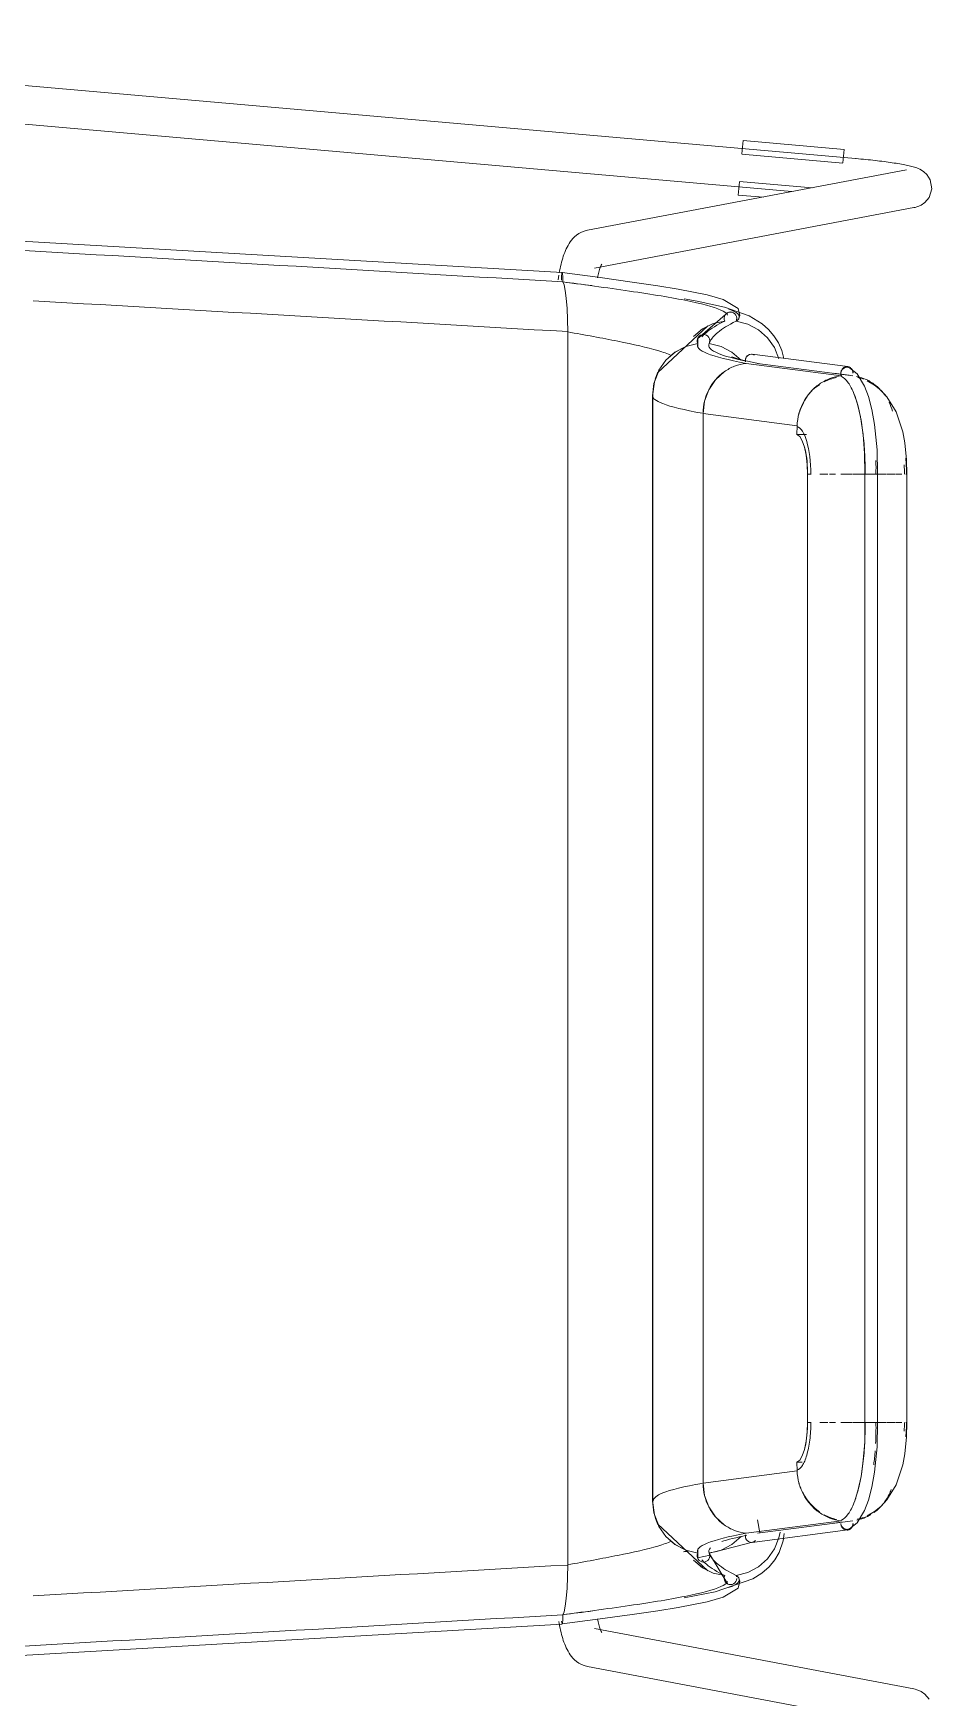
# Model space of a CAD drawing. Header units: millimetres. Extents: x 155927 to 326028, y -36033 to 97293.
# Drawn here: x 228621 to 228901, y 23572 to 24090 of the extents above; entities that cross this region are included whole.
import ezdxf

# ---------------------------------------------------------------- set-up
doc = ezdxf.new("R2010")
doc.units = ezdxf.units.MM
doc.header["$MEASUREMENT"] = 0
doc.layers.add('I-FURN', color=8, linetype='CONTINUOUS', lineweight=9)

msp = doc.modelspace()

# ---------------------------------------------------------------- linework, layer by layer
at = {"layer": 'I-FURN'}
for p, q in [((228876.87, 24050.89), (228433.55, 24089.84)), ((228432.5, 24077.88), (228857, 24040.59)), ((228841.49, 24052.36), (228841.67, 24054.42)), ((228841.67, 24054.42), (228841.85, 24056.46)), ((228841.85, 24056.46), (228873.26, 24053.71)), ((228873.26, 24053.71), (228873.08, 24051.66)), ((228892.72, 24047.41), (228793.43, 24028.6)), ((228841.48, 24052.23), (228872.89, 24049.47)), ((228873.08, 24051.66), (228872.9, 24049.6)), ((228877.03, 24050.88), (228876.87, 24050.89)), ((228877.78, 24050.81), (228877.03, 24050.88)), ((228878.53, 24050.74), (228877.78, 24050.81)), ((228879.28, 24050.67), (228878.53, 24050.74)), ((228880.02, 24050.59), (228879.28, 24050.67)), ((228880.76, 24050.52), (228880.02, 24050.59)), ((228881.5, 24050.44), (228880.76, 24050.52)), ((228882.22, 24050.36), (228881.5, 24050.44)), ((228882.94, 24050.28), (228882.22, 24050.36)), ((228883.65, 24050.19), (228882.94, 24050.28)), ((228884.35, 24050.11), (228883.65, 24050.19)), ((228885.04, 24050.02), (228884.35, 24050.11)), ((228885.71, 24049.94), (228885.04, 24050.02)), ((228886.37, 24049.85), (228885.71, 24049.94)), ((228887.02, 24049.76), (228886.37, 24049.85)), ((228887.66, 24049.67), (228887.02, 24049.76)), ((228888.28, 24049.58), (228887.66, 24049.67)), ((228888.88, 24049.49), (228888.28, 24049.58)), ((228889.47, 24049.4), (228888.88, 24049.49)), ((228890.03, 24049.31), (228889.47, 24049.4)), ((228890.59, 24049.21), (228890.03, 24049.31)), ((228891.12, 24049.12), (228890.59, 24049.21)), ((228891.63, 24049.02), (228891.12, 24049.12)), ((228892.13, 24048.93), (228891.63, 24049.02)), ((228892.61, 24048.83), (228892.13, 24048.93)), ((228893.07, 24048.74), (228892.61, 24048.83)), ((228893.51, 24048.64), (228893.07, 24048.74)), ((228893.94, 24048.54), (228893.51, 24048.64)), ((228894.35, 24048.44), (228893.94, 24048.54)), ((228894.75, 24048.33), (228894.35, 24048.44)), ((228895.15, 24048.21), (228894.75, 24048.33)), ((228895.54, 24048.09), (228895.15, 24048.21)), ((228895.95, 24047.95), (228895.54, 24048.09)), ((228896.38, 24047.78), (228895.95, 24047.95)), ((228896.85, 24047.56), (228896.38, 24047.78)), ((228897.41, 24047.26), (228896.85, 24047.56)), ((228898.11, 24046.78), (228897.41, 24047.26)), ((228840.55, 24041.6), (228840.73, 24043.66)), ((228863.34, 24041.8), (228840.74, 24043.79)), ((228899.02, 24045.92), (228898.11, 24046.78)), ((228900.06, 24044.27), (228899.02, 24045.92)), ((228900.55, 24041.51), (228900.06, 24044.27)), ((228840.37, 24039.55), (228840.55, 24041.6)), ((228840.37, 24039.55), (228848.26, 24038.86)), ((228898.39, 24037.18), (228897.31, 24036.43)), ((228899.71, 24038.76), (228898.39, 24037.18)), ((228899.71, 24038.76), (228900.55, 24041.51)), ((228785.58, 24015.41), (228453.67, 24034.69)), ((228795.66, 24016.81), (228894.95, 24035.62)), ((228895.37, 24035.71), (228894.95, 24035.62)), ((228895.89, 24035.84), (228895.37, 24035.71)), ((228896.51, 24036.06), (228895.89, 24035.84)), ((228897.31, 24036.43), (228896.51, 24036.06)), ((228789.47, 24026.55), (228788.95, 24026.02)), ((228790.07, 24027.05), (228789.47, 24026.55)), ((228790.76, 24027.54), (228790.07, 24027.05)), ((228791.55, 24027.98), (228790.76, 24027.54)), ((228792.44, 24028.34), (228791.55, 24027.98)), ((228793.43, 24028.6), (228792.44, 24028.34)), ((228786.37, 24021.67), (228786.15, 24021.09)), ((228786.6, 24022.24), (228786.37, 24021.67)), ((228786.85, 24022.8), (228786.6, 24022.24)), ((228787.13, 24023.35), (228786.85, 24022.8)), ((228787.42, 24023.88), (228787.13, 24023.35)), ((228787.74, 24024.42), (228787.42, 24023.88)), ((228788.1, 24024.96), (228787.74, 24024.42)), ((228788.5, 24025.49), (228788.1, 24024.96)), ((228788.95, 24026.02), (228788.5, 24025.49)), ((228784.93, 24016.67), (228784.8, 24015.99)), ((228785.08, 24017.34), (228784.93, 24016.67)), ((228785.23, 24018), (228785.08, 24017.34)), ((228785.39, 24018.64), (228785.23, 24018)), ((228785.56, 24019.27), (228785.39, 24018.64)), ((228785.75, 24019.89), (228785.56, 24019.27)), ((228785.94, 24020.49), (228785.75, 24019.89)), ((228786.15, 24021.09), (228785.94, 24020.49)), ((228797.21, 24016.36), (228797.11, 24015.99)), ((228797.32, 24016.69), (228797.21, 24016.36)), ((228797.43, 24016.99), (228797.32, 24016.69)), ((228797.53, 24017.26), (228797.43, 24016.99)), ((228797.63, 24017.5), (228797.53, 24017.26)), ((228797.71, 24017.69), (228797.63, 24017.5)), ((228797.79, 24017.84), (228797.71, 24017.69)), ((228797.83, 24017.93), (228797.79, 24017.84)), ((228797.88, 24018), (228797.83, 24017.93)), ((228797.89, 24018.03), (228797.88, 24018)), ((228784.45, 24013.88), (228784.35, 24013.16)), ((228784.56, 24014.6), (228784.45, 24013.88)), ((228784.8, 24015.99), (228784.67, 24015.3)), ((228785.38, 24014.04), (228785.37, 24013.55)), ((228785.37, 24013.55), (228785.38, 24014.04)), ((228785.37, 24013.55), (228785.37, 24013.05)), ((228785.37, 24013.05), (228785.37, 24013.55)), ((228785.4, 24014.49), (228785.38, 24014.04)), ((228785.38, 24014.04), (228785.4, 24014.49)), ((228785.44, 24014.87), (228785.4, 24014.49)), ((228785.4, 24014.49), (228785.43, 24014.87)), ((228785.43, 24014.87), (228785.48, 24015.16)), ((228785.48, 24015.16), (228785.44, 24014.87)), ((228785.48, 24015.16), (228785.53, 24015.35)), ((228785.53, 24015.34), (228785.48, 24015.16)), ((228785.53, 24015.35), (228785.58, 24015.41)), ((228785.58, 24015.4), (228785.53, 24015.34)), ((228785.58, 24015.41), (228785.64, 24015.34)), ((228785.58, 24015.4), (228797.44, 24013.85)), ((228785.64, 24015.33), (228785.58, 24015.4)), ((228785.64, 24015.34), (228785.69, 24015.14)), ((228785.69, 24015.14), (228785.64, 24015.33)), ((228785.73, 24014.84), (228785.69, 24015.14)), ((228785.69, 24015.14), (228785.73, 24014.84)), ((228785.76, 24014.45), (228785.73, 24014.84)), ((228785.73, 24014.84), (228785.76, 24014.46)), ((228785.76, 24014.46), (228785.79, 24014)), ((228785.78, 24014), (228785.76, 24014.45)), ((228785.77, 24012.54), (228785.79, 24013.01)), ((228785.79, 24013.01), (228785.77, 24012.54)), ((228785.77, 24012.54), (228786.17, 24011.64)), ((228786.17, 24011.64), (228785.77, 24012.54)), ((228785.79, 24013.51), (228785.78, 24014)), ((228785.79, 24014), (228785.79, 24013.51)), ((228785.79, 24013.01), (228785.79, 24013.51)), ((228785.79, 24013.51), (228785.79, 24013.01)), ((228786.17, 24011.64), (228786.54, 24009.9)), ((228786.54, 24009.89), (228786.17, 24011.64)), ((228796.69, 24014.26), (228796.59, 24013.77)), ((228796.79, 24014.73), (228796.69, 24014.26)), ((228796.89, 24015.17), (228796.79, 24014.73)), ((228797, 24015.6), (228796.89, 24015.17)), ((228797.11, 24015.99), (228797, 24015.6)), ((228797.44, 24013.85), (228807.37, 24012.49)), ((228807.37, 24012.49), (228815.39, 24011.31)), ((228815.39, 24011.31), (228821.7, 24010.28)), ((228786.54, 24009.89), (228786.85, 24007.43)), ((228786.85, 24007.39), (228786.54, 24009.89)), ((228786.85, 24007.4), (228787.09, 24004.34)), ((228787.09, 24004.29), (228786.85, 24007.39)), ((228821.7, 24010.28), (228830.72, 24008.48)), ((228827.56, 24006.56), (228823.5, 24007.3)), ((228836.08, 24004.67), (228827.56, 24006.56)), ((228830.72, 24008.48), (228835.72, 24007.07)), ((228835.72, 24007.07), (228840.36, 24004.3)), ((228787.09, 24004.29), (228787.24, 24000.82)), ((228787.24, 24000.76), (228787.09, 24004.29)), ((228787.24, 24000.76), (228787.3, 23997.07)), ((228787.3, 23996.99), (228787.24, 24000.76)), ((228837.11, 24002.97), (228827.69, 23994.85)), ((228836, 24001.32), (228836.09, 24001.81)), ((228836.09, 24001.81), (228836, 24001.32)), ((228836.03, 24000.82), (228836, 24001.32)), ((228836, 24001.32), (228836.03, 24000.82)), ((228836.18, 24000.34), (228836.03, 24000.82)), ((228836.03, 24000.82), (228836.18, 24000.34)), ((228843.71, 24002), (228836.08, 24004.67)), ((228836.09, 24001.81), (228836.3, 24002.26)), ((228836.3, 24002.26), (228836.09, 24001.81)), ((228836.62, 24002.64), (228836.3, 24002.26)), ((228836.3, 24002.26), (228836.62, 24002.63)), ((228837.02, 24002.93), (228836.62, 24002.64)), ((228836.62, 24002.63), (228837.02, 24002.92)), ((228836.84, 24002.81), (228837.05, 24002.94)), ((228837.48, 24003.11), (228837.02, 24002.93)), ((228837.02, 24002.92), (228837.48, 24003.1)), ((228837.97, 24003.17), (228837.48, 24003.11)), ((228837.48, 24003.1), (228837.97, 24003.16)), ((228838.45, 24003.09), (228837.97, 24003.17)), ((228837.97, 24003.16), (228838.45, 24003.09)), ((228838.45, 24003.09), (228838.9, 24002.9)), ((228838.9, 24002.9), (228838.45, 24003.09)), ((228838.9, 24002.9), (228839.3, 24002.6)), ((228839.3, 24002.6), (228838.9, 24002.9)), ((228839.3, 24002.6), (228839.6, 24002.21)), ((228839.61, 24002.21), (228839.3, 24002.6)), ((228839.6, 24002.21), (228839.8, 24001.75)), ((228839.8, 24001.75), (228839.61, 24002.21)), ((228839.83, 24000.76), (228839.67, 24000.29)), ((228839.67, 24000.29), (228839.83, 24000.76)), ((228839.8, 24001.75), (228839.87, 24001.26)), ((228839.88, 24001.26), (228839.8, 24001.75)), ((228839.87, 24001.26), (228839.83, 24000.76)), ((228839.83, 24000.76), (228839.88, 24001.26)), ((228840.36, 24004.3), (228840.89, 24002.11)), ((228840.89, 24002.11), (228840.59, 24001.2)), ((228847.82, 23999.5), (228843.71, 24002)), ((228787.3, 23613.59), (228787.3, 23996.99)), ((228787.3, 23996.99), (228787.3, 23613.59)), ((228830.92, 23998.86), (228815.22, 23984.26)), ((228829.24, 23997.92), (228826.41, 23995.52)), ((228826.41, 23995.51), (228829.25, 23997.91)), ((228828.19, 23995.63), (228827.88, 23995.24)), ((228827.88, 23995.24), (228828.19, 23995.62)), ((228828.19, 23995.62), (228828.59, 23995.92)), ((228828.59, 23995.92), (228828.19, 23995.63)), ((228829.06, 23996.11), (228828.59, 23995.92)), ((228828.59, 23995.92), (228829.06, 23996.1)), ((228829.55, 23996.18), (228829.06, 23996.11)), ((228829.06, 23996.1), (228829.55, 23996.17)), ((228832.57, 23999.56), (228829.24, 23997.92)), ((228829.25, 23997.91), (228832.57, 23999.55)), ((228830.04, 23996.11), (228829.55, 23996.18)), ((228829.55, 23996.17), (228830.04, 23996.1)), ((228830.5, 23995.92), (228830.04, 23996.11)), ((228830.04, 23996.1), (228830.5, 23995.92)), ((228830.5, 23995.92), (228830.9, 23995.62)), ((228830.9, 23995.63), (228830.5, 23995.92)), ((228831.22, 23995.24), (228830.9, 23995.63)), ((228830.9, 23995.62), (228831.21, 23995.24)), ((228832.57, 23999.55), (228836.18, 24000.34)), ((228836.18, 24000.34), (228832.57, 23999.56)), ((228843.3, 23999.39), (228839.67, 24000.29)), ((228846.62, 23997.65), (228843.3, 23999.39)), ((228849.45, 23995.17), (228846.62, 23997.65)), ((228849.79, 23997.76), (228847.82, 23999.5)), ((228851.47, 23995.78), (228849.79, 23997.76)), ((228852.85, 23993.58), (228851.47, 23995.78)), ((228820.68, 23990.69), (228817.81, 23988.18)), ((228817.82, 23988.17), (228820.69, 23990.68)), ((228824.08, 23992.44), (228820.68, 23990.69)), ((228820.69, 23990.68), (228824.08, 23992.43)), ((228827.79, 23993.33), (228824.08, 23992.44)), ((228827.59, 23994.3), (228827.68, 23994.79)), ((228827.67, 23994.79), (228827.59, 23994.3)), ((228827.63, 23993.8), (228827.59, 23994.3)), ((228827.59, 23994.3), (228827.63, 23993.8)), ((228827.8, 23993.33), (228827.63, 23993.8)), ((228827.63, 23993.8), (228827.79, 23993.33)), ((228827.88, 23995.24), (228827.67, 23994.79)), ((228827.68, 23994.79), (228827.88, 23995.24)), ((228827.82, 23995.15), (228827.78, 23992.27)), ((228831.21, 23995.24), (228831.42, 23994.79)), ((228831.42, 23994.79), (228831.22, 23995.24)), ((228831.46, 23993.8), (228831.3, 23993.33)), ((228831.3, 23993.33), (228831.46, 23993.8)), ((228835.01, 23992.44), (228831.3, 23993.33)), ((228831.58, 23994.01), (228831.4, 23993.58)), ((228831.42, 23994.79), (228831.5, 23994.3)), ((228831.5, 23994.3), (228831.42, 23994.79)), ((228831.5, 23994.3), (228831.46, 23993.8)), ((228831.46, 23993.8), (228831.5, 23994.3)), ((228838.41, 23990.69), (228835.01, 23992.44)), ((228841.28, 23988.18), (228838.41, 23990.69)), ((228851.62, 23992.08), (228849.45, 23995.17)), ((228853.02, 23988.57), (228851.62, 23992.08)), ((228853.87, 23991.22), (228852.85, 23993.58)), ((228854.53, 23988.71), (228853.87, 23991.22)), ((228815.82, 23985.36), (228814.09, 23980.89)), ((228817.81, 23988.18), (228815.64, 23985.04)), ((228815.65, 23985.04), (228817.82, 23988.17)), ((228838.38, 23989.18), (228840.81, 23988.42)), ((228840.81, 23988.42), (228847.11, 23987.05)), ((228842.66, 23988.65), (228842.58, 23988.16)), ((228842.58, 23988.16), (228842.62, 23987.66)), ((228842.86, 23989.1), (228842.66, 23988.65)), ((228842.78, 23987.19), (228872.48, 23983.35)), ((228843.16, 23989.49), (228842.86, 23989.1)), ((228843.54, 23989.78), (228843.16, 23989.49)), ((228843.98, 23989.97), (228843.54, 23989.78)), ((228844.45, 23990.04), (228843.98, 23989.97)), ((228844.92, 23989.97), (228844.45, 23990.04)), ((228844.68, 23990.02), (228874.46, 23986.17)), ((228845.36, 23989.78), (228844.92, 23989.97)), ((228846.32, 23987.17), (228876.02, 23983.33)), ((228874.96, 23985.81), (228877.34, 23983.92)), ((228814.09, 23980.89), (228813.65, 23977.14)), ((228813.8, 23977.68), (228814.28, 23981.47)), ((228814.27, 23981.47), (228813.8, 23977.68)), ((228815.64, 23985.04), (228814.27, 23981.47)), ((228814.28, 23981.47), (228815.65, 23985.04)), ((228815.22, 23984.26), (228814.52, 23982.33)), ((228833.27, 23982.07), (228831.19, 23978.96)), ((228836.01, 23984.56), (228833.27, 23982.07)), ((228870.05, 23984.1), (228874.83, 23983.48)), ((228877.34, 23983.92), (228879.64, 23980.09)), ((228879.64, 23980.09), (228880.84, 23976.92)), ((228880.45, 23981.78), (228882.72, 23980.45)), ((228882.72, 23980.45), (228884.79, 23978.78)), ((228813.65, 23977.14), (228813.65, 23672.34)), ((228813.8, 23632.9), (228813.8, 23977.68)), ((228813.8, 23977.68), (228813.8, 23632.9)), ((228829.88, 23975.42), (228829.4, 23971.65)), ((228831.19, 23978.96), (228829.88, 23975.42)), ((228876.69, 23976.87), (228876.5, 23977.38)), ((228877.57, 23974.05), (228876.69, 23976.87)), ((228880.84, 23976.92), (228881.92, 23972.88)), ((228884.79, 23978.78), (228886.62, 23976.81)), ((228886.62, 23976.81), (228889.49, 23972.09)), ((228829.4, 23971.65), (228858.68, 23967.79)), ((228829.4, 23638.93), (228829.4, 23971.65)), ((228829.4, 23971.65), (228829.4, 23638.93)), ((228878.37, 23970.55), (228877.57, 23974.05)), ((228879.2, 23965.11), (228878.37, 23970.55)), ((228881.92, 23972.88), (228882.78, 23968.16)), ((228889.49, 23972.09), (228891.52, 23965.94)), ((228858.68, 23967.79), (228858.61, 23965.07)), ((228861.62, 23965.07), (228858.61, 23965.07)), ((228858.61, 23965.07), (228859.47, 23964.43)), ((228859.47, 23964.43), (228860.26, 23963.08)), ((228879.68, 23959.13), (228879.2, 23965.11)), ((228882.78, 23968.16), (228883.58, 23960.28)), ((228891.52, 23965.94), (228892.17, 23962.44)), ((228860.26, 23963.08), (228860.93, 23961.1)), ((228860.93, 23961.1), (228861.44, 23958.6)), ((228883.58, 23960.28), (228883.73, 23952.72)), ((228892.17, 23962.44), (228892.69, 23957.23)), ((228861.44, 23958.6), (228861.76, 23955.75)), ((228861.76, 23955.75), (228861.87, 23952.72)), ((228879.77, 23952.72), (228879.68, 23959.13)), ((228892.69, 23957.23), (228892.77, 23952.71)), ((228861.87, 23952.72), (228861.87, 23657.86)), ((228861.93, 23657.86), (228861.93, 23952.71)), ((228865.78, 23952.71), (228868.24, 23952.71)), ((228868.76, 23952.71), (228870.6, 23952.71)), ((228872.23, 23952.71), (228875.79, 23952.71)), ((228875.98, 23952.71), (228879.8, 23952.71)), ((228879.8, 23952.72), (228875.99, 23952.72)), ((228879.88, 23952.72), (228879.77, 23952.72)), ((228879.77, 23952.71), (228879.77, 23657.86)), ((228879.77, 23952.71), (228883.73, 23952.71)), ((228880.1, 23952.72), (228879.88, 23952.72)), ((228880.43, 23952.72), (228880.1, 23952.72)), ((228880.85, 23952.72), (228880.43, 23952.72)), ((228881.33, 23952.72), (228880.85, 23952.72)), ((228881.82, 23952.72), (228881.33, 23952.72)), ((228882.32, 23952.72), (228881.82, 23952.72)), ((228882.77, 23952.72), (228882.32, 23952.72)), ((228883.16, 23952.72), (228882.77, 23952.72)), ((228883.46, 23952.72), (228883.16, 23952.72)), ((228883.66, 23952.72), (228883.46, 23952.72)), ((228886.51, 23952.72), (228883.49, 23952.72)), ((228883.49, 23952.71), (228886.5, 23952.71)), ((228883.73, 23952.72), (228883.66, 23952.72)), ((228883.73, 23657.86), (228883.73, 23952.71)), ((228886.67, 23952.71), (228889.25, 23952.71)), ((228889.52, 23952.71), (228891.28, 23952.71)), ((228892.47, 23952.71), (228892.75, 23952.71)), ((228892.77, 23952.71), (228892.6, 23952.71)), ((228892.77, 23657.86), (228892.77, 23952.71)), ((228813.65, 23672.34), (228813.65, 23633.43)), ((228861.76, 23654.83), (228861.44, 23651.98)), ((228861.87, 23657.86), (228861.76, 23654.83)), ((228867.04, 23657.86), (228865.78, 23657.86)), ((228867.03, 23657.86), (228868.28, 23657.86)), ((228870.6, 23657.86), (228868.76, 23657.86)), ((228875.79, 23657.86), (228872.23, 23657.86)), ((228879.8, 23657.86), (228875.98, 23657.86)), ((228875.99, 23657.86), (228879.8, 23657.86)), ((228879.69, 23651.64), (228879.77, 23657.86)), ((228883.73, 23657.86), (228879.88, 23657.86)), ((228879.88, 23657.86), (228880.1, 23657.86)), ((228880.1, 23657.86), (228880.43, 23657.86)), ((228880.43, 23657.86), (228880.85, 23657.86)), ((228880.85, 23657.86), (228881.33, 23657.86)), ((228881.33, 23657.86), (228881.82, 23657.86)), ((228881.82, 23657.86), (228882.32, 23657.86)), ((228882.32, 23657.86), (228882.77, 23657.86)), ((228882.77, 23657.86), (228883.16, 23657.86)), ((228883.16, 23657.86), (228883.46, 23657.86)), ((228883.46, 23657.86), (228883.66, 23657.86)), ((228883.49, 23657.86), (228886.51, 23657.86)), ((228886.5, 23657.86), (228883.49, 23657.86)), ((228883.58, 23650.3), (228883.73, 23657.86)), ((228883.66, 23657.86), (228883.73, 23657.86)), ((228889.25, 23657.86), (228886.67, 23657.86)), ((228891.28, 23657.86), (228889.52, 23657.86)), ((228892.75, 23657.86), (228892.47, 23657.86)), ((228892.6, 23657.86), (228892.77, 23657.86)), ((228892.69, 23653.35), (228892.77, 23657.86)), ((228860.93, 23649.48), (228860.26, 23647.5)), ((228861.44, 23651.98), (228860.93, 23649.48)), ((228879.16, 23645.07), (228879.69, 23651.64)), ((228882.78, 23642.42), (228883.58, 23650.3)), ((228892.17, 23648.14), (228892.69, 23653.35)), ((228859.47, 23646.15), (228858.61, 23645.51)), ((228858.61, 23645.51), (228860.27, 23645.51)), ((228858.61, 23645.51), (228858.68, 23642.79)), ((228860.26, 23647.5), (228859.47, 23646.15)), ((228878.57, 23641.06), (228879.16, 23645.07)), ((228889.49, 23638.49), (228891.52, 23644.64)), ((228891.52, 23644.64), (228892.17, 23648.14)), ((228858.68, 23642.79), (228829.4, 23638.93)), ((228829.4, 23638.93), (228829.88, 23635.16)), ((228877.6, 23636.63), (228878.57, 23641.06)), ((228881.92, 23637.7), (228882.78, 23642.42)), ((228886.62, 23633.77), (228889.49, 23638.49)), ((228814.09, 23629.69), (228813.65, 23633.44)), ((228829.88, 23635.16), (228831.19, 23631.62)), ((228876.5, 23633.19), (228877.6, 23636.63)), ((228879.64, 23630.49), (228880.84, 23633.66)), ((228880.84, 23633.66), (228881.92, 23637.7)), ((228884.79, 23631.79), (228886.62, 23633.77)), ((228814.28, 23629.11), (228813.8, 23632.9)), ((228813.8, 23632.9), (228814.27, 23629.11)), ((228815.82, 23625.22), (228814.09, 23629.69)), ((228814.27, 23629.11), (228815.64, 23625.54)), ((228815.65, 23625.54), (228814.28, 23629.11)), ((228815.22, 23626.32), (228814.52, 23628.25)), ((228831.19, 23631.62), (228833.27, 23628.5)), ((228833.27, 23628.5), (228836.01, 23626.02)), ((228877.34, 23626.66), (228879.64, 23630.49)), ((228880.45, 23628.79), (228882.72, 23630.12)), ((228882.72, 23630.12), (228884.79, 23631.79)), ((228830.92, 23611.72), (228815.22, 23626.32)), ((228815.64, 23625.54), (228817.81, 23622.4)), ((228817.82, 23622.4), (228815.65, 23625.54)), ((228842.62, 23622.92), (228842.58, 23622.42)), ((228842.78, 23623.39), (228872.48, 23627.23)), ((228874.46, 23624.41), (228844.68, 23620.56)), ((228847.11, 23623.53), (228846.31, 23627.55)), ((228876.02, 23627.25), (228846.32, 23623.41)), ((228853.39, 23623.76), (228853.01, 23622.01)), ((228853.02, 23622.01), (228853.39, 23623.75)), ((228854.36, 23621.02), (228854.65, 23623.29)), ((228870.05, 23626.48), (228872.49, 23626.79)), ((228874.96, 23624.77), (228877.34, 23626.66)), ((228817.81, 23622.4), (228820.68, 23619.89)), ((228820.69, 23619.9), (228817.82, 23622.4)), ((228820.68, 23619.89), (228824.08, 23618.14)), ((228824.08, 23618.14), (228820.69, 23619.9)), ((228824.08, 23618.14), (228827.79, 23617.25)), ((228827.82, 23615.43), (228827.78, 23618.31)), ((228833.15, 23617.6), (228831.28, 23617.28)), ((228831.3, 23617.25), (228835.01, 23618.14)), ((228844.76, 23620.57), (228833.15, 23617.6)), ((228835.01, 23618.14), (228838.41, 23619.89)), ((228838.41, 23619.89), (228841.28, 23622.4)), ((228842.58, 23622.42), (228842.66, 23621.93)), ((228842.66, 23621.93), (228842.86, 23621.48)), ((228842.86, 23621.48), (228843.16, 23621.09)), ((228843.16, 23621.09), (228843.54, 23620.8)), ((228843.54, 23620.8), (228843.98, 23620.61)), ((228843.98, 23620.61), (228844.45, 23620.54)), ((228844.45, 23620.54), (228844.92, 23620.61)), ((228844.92, 23620.61), (228845.36, 23620.8)), ((228845.36, 23620.8), (228845.75, 23621.09)), ((228849.45, 23615.41), (228851.62, 23618.5)), ((228851.62, 23618.5), (228853.02, 23622.01)), ((228853.06, 23617.42), (228854.36, 23621.02)), ((228787.24, 23609.82), (228787.3, 23613.59)), ((228787.3, 23613.51), (228787.24, 23609.82)), ((228829.2, 23612.7), (228826.41, 23615.06)), ((228826.41, 23615.06), (228829.24, 23612.66)), ((228827.59, 23616.28), (228827.63, 23616.78)), ((228827.63, 23616.77), (228827.59, 23616.28)), ((228827.68, 23615.79), (228827.59, 23616.28)), ((228827.59, 23616.28), (228827.67, 23615.79)), ((228827.63, 23616.78), (228827.8, 23617.25)), ((228827.79, 23617.25), (228827.63, 23616.77)), ((228827.67, 23615.79), (228827.88, 23615.33)), ((228827.88, 23615.34), (228827.68, 23615.79)), ((228827.69, 23615.73), (228831.58, 23616.57)), ((228828.19, 23614.96), (228827.88, 23615.34)), ((228827.88, 23615.33), (228828.19, 23614.95)), ((228828.59, 23614.66), (228828.19, 23614.96)), ((228828.19, 23614.95), (228828.59, 23614.66)), ((228829.06, 23614.47), (228828.59, 23614.66)), ((228828.59, 23614.66), (228829.06, 23614.47)), ((228829.55, 23614.41), (228829.06, 23614.47)), ((228829.06, 23614.47), (228829.55, 23614.4)), ((228829.24, 23612.66), (228832.57, 23611.02)), ((228832.57, 23611.03), (228829.25, 23612.67)), ((228830.04, 23614.47), (228829.55, 23614.41)), ((228829.55, 23614.4), (228830.04, 23614.47)), ((228830.5, 23614.66), (228830.04, 23614.47)), ((228830.04, 23614.47), (228830.5, 23614.66)), ((228830.9, 23614.96), (228830.5, 23614.66)), ((228830.5, 23614.66), (228830.9, 23614.95)), ((228831.21, 23615.34), (228830.9, 23614.96)), ((228830.9, 23614.95), (228831.22, 23615.33)), ((228831.42, 23615.79), (228831.21, 23615.34)), ((228831.22, 23615.33), (228831.42, 23615.79)), ((228831.3, 23617.25), (228831.46, 23616.78)), ((228831.46, 23616.77), (228831.3, 23617.25)), ((228837.11, 23607.61), (228831.4, 23617)), ((228831.5, 23616.28), (228831.42, 23615.79)), ((228831.42, 23615.79), (228831.5, 23616.28)), ((228831.46, 23616.78), (228831.5, 23616.28)), ((228831.5, 23616.28), (228831.46, 23616.77)), ((228843.3, 23611.19), (228846.62, 23612.93)), ((228846.62, 23612.93), (228849.45, 23615.41)), ((228847.7, 23610.99), (228849.94, 23612.98)), ((228849.94, 23612.98), (228851.72, 23615.15)), ((228851.72, 23615.15), (228853.06, 23617.42)), ((228787.09, 23606.29), (228787.24, 23609.82)), ((228787.24, 23609.76), (228787.09, 23606.28)), ((228836.18, 23610.24), (228832.57, 23611.03)), ((228832.57, 23611.02), (228836.18, 23610.24)), ((228833.16, 23605.18), (228844.87, 23609.17)), ((228836, 23609.26), (228836.03, 23609.76)), ((228836.03, 23609.76), (228836, 23609.26)), ((228836.09, 23608.77), (228836, 23609.26)), ((228836, 23609.26), (228836.09, 23608.77)), ((228836.03, 23609.76), (228836.18, 23610.24)), ((228836.18, 23610.24), (228836.03, 23609.76)), ((228836.3, 23608.32), (228836.09, 23608.77)), ((228836.09, 23608.77), (228836.3, 23608.32)), ((228836.62, 23607.94), (228836.3, 23608.32)), ((228836.3, 23608.32), (228836.62, 23607.94)), ((228837.02, 23607.66), (228836.62, 23607.94)), ((228836.62, 23607.94), (228837.02, 23607.65)), ((228837.48, 23607.47), (228837.02, 23607.66)), ((228837.02, 23607.65), (228837.48, 23607.47)), ((228837.97, 23607.41), (228837.48, 23607.47)), ((228837.48, 23607.47), (228837.97, 23607.41)), ((228838.45, 23607.49), (228837.97, 23607.41)), ((228837.97, 23607.41), (228838.45, 23607.48)), ((228838.9, 23607.68), (228838.45, 23607.49)), ((228838.45, 23607.48), (228838.9, 23607.68)), ((228839.3, 23607.98), (228838.9, 23607.68)), ((228838.9, 23607.68), (228839.3, 23607.98)), ((228839.6, 23608.37), (228839.3, 23607.98)), ((228839.3, 23607.98), (228839.61, 23608.37)), ((228839.8, 23608.83), (228839.6, 23608.37)), ((228839.61, 23608.37), (228839.8, 23608.82)), ((228839.67, 23610.29), (228843.3, 23611.19)), ((228839.67, 23610.29), (228839.83, 23609.82)), ((228839.83, 23609.82), (228839.67, 23610.29)), ((228839.87, 23609.32), (228839.8, 23608.83)), ((228839.8, 23608.82), (228839.88, 23609.32)), ((228840.36, 23606.28), (228840.89, 23608.47)), ((228840.89, 23608.47), (228840.59, 23609.38)), ((228844.87, 23609.17), (228847.7, 23610.99)), ((228786.54, 23600.69), (228786.85, 23603.18)), ((228786.85, 23603.15), (228786.54, 23600.69)), ((228786.85, 23603.18), (228787.09, 23606.29)), ((228787.09, 23606.24), (228786.85, 23603.18)), ((228821.7, 23600.3), (228830.72, 23602.1)), ((228823.5, 23603.28), (228833.16, 23605.18)), ((228830.72, 23602.1), (228835.72, 23603.51)), ((228835.72, 23603.51), (228840.36, 23606.28)), ((228786.17, 23598.94), (228785.77, 23598.04)), ((228785.77, 23598.04), (228786.17, 23598.94)), ((228785.79, 23597.57), (228785.77, 23598.04)), ((228785.77, 23598.04), (228785.79, 23597.57)), ((228785.78, 23596.58), (228785.79, 23597.07)), ((228785.79, 23597.07), (228785.79, 23597.57)), ((228785.79, 23597.57), (228785.79, 23597.07)), ((228785.79, 23597.07), (228785.79, 23596.58)), ((228786.17, 23598.94), (228786.54, 23600.69)), ((228786.54, 23600.68), (228786.17, 23598.94)), ((228797.44, 23596.73), (228807.37, 23598.08)), ((228807.37, 23598.08), (228815.39, 23599.27)), ((228815.39, 23599.27), (228821.7, 23600.3)), ((228785.58, 23595.17), (228453.67, 23575.88)), ((228784.67, 23595.28), (228784.56, 23595.98)), ((228784.8, 23594.58), (228784.67, 23595.28)), ((228784.93, 23593.9), (228784.8, 23594.58)), ((228785.08, 23593.23), (228784.93, 23593.9)), ((228785.23, 23592.58), (228785.08, 23593.23)), ((228785.39, 23591.94), (228785.23, 23592.58)), ((228785.56, 23591.31), (228785.39, 23591.94)), ((228785.4, 23596.09), (228785.44, 23595.71)), ((228785.43, 23595.71), (228785.4, 23596.09)), ((228785.48, 23595.42), (228785.43, 23595.71)), ((228785.44, 23595.71), (228785.48, 23595.42)), ((228785.53, 23595.24), (228785.58, 23595.18)), ((228785.58, 23595.17), (228785.53, 23595.23)), ((228785.58, 23595.18), (228797.44, 23596.73)), ((228785.69, 23595.44), (228785.73, 23595.74)), ((228785.73, 23595.73), (228785.69, 23595.44)), ((228785.73, 23595.74), (228785.76, 23596.12)), ((228785.76, 23596.12), (228785.73, 23595.73)), ((228785.76, 23596.12), (228785.78, 23596.58)), ((228785.79, 23596.58), (228785.76, 23596.12)), ((228894.95, 23574.96), (228795.66, 23593.77)), ((228796.69, 23596.32), (228796.59, 23596.81)), ((228796.79, 23595.85), (228796.69, 23596.32)), ((228796.89, 23595.4), (228796.79, 23595.85)), ((228797, 23594.98), (228796.89, 23595.4)), ((228797.11, 23594.59), (228797, 23594.98)), ((228797.21, 23594.22), (228797.11, 23594.59)), ((228797.32, 23593.89), (228797.21, 23594.22)), ((228797.43, 23593.58), (228797.32, 23593.89)), ((228797.53, 23593.31), (228797.43, 23593.58)), ((228797.63, 23593.08), (228797.53, 23593.31)), ((228797.71, 23592.89), (228797.63, 23593.08)), ((228797.79, 23592.74), (228797.71, 23592.89)), ((228797.83, 23592.65), (228797.79, 23592.74)), ((228797.88, 23592.58), (228797.83, 23592.65)), ((228797.89, 23592.55), (228797.88, 23592.58)), ((228785.75, 23590.69), (228785.56, 23591.31)), ((228785.94, 23590.08), (228785.75, 23590.69)), ((228786.15, 23589.49), (228785.94, 23590.08)), ((228786.37, 23588.91), (228786.15, 23589.49)), ((228786.6, 23588.34), (228786.37, 23588.91)), ((228786.85, 23587.78), (228786.6, 23588.34)), ((228787.13, 23587.23), (228786.85, 23587.78)), ((228787.42, 23586.69), (228787.13, 23587.23)), ((228787.74, 23586.15), (228787.42, 23586.69)), ((228788.1, 23585.62), (228787.74, 23586.15)), ((228788.5, 23585.08), (228788.1, 23585.62)), ((228788.95, 23584.56), (228788.5, 23585.08)), ((228789.47, 23584.03), (228788.95, 23584.56)), ((228790.07, 23583.52), (228789.47, 23584.03)), ((228790.76, 23583.04), (228790.07, 23583.52)), ((228791.55, 23582.6), (228790.76, 23583.04)), ((228792.44, 23582.24), (228791.55, 23582.6)), ((228793.43, 23581.98), (228792.44, 23582.24)), ((228793.43, 23581.98), (228892.72, 23563.17)), ((228895.37, 23574.87), (228894.95, 23574.96)), ((228895.89, 23574.73), (228895.37, 23574.87)), ((228896.51, 23574.52), (228895.89, 23574.73)), ((228897.31, 23574.14), (228896.51, 23574.52)), ((228898.39, 23573.4), (228897.31, 23574.14)), ((228899.71, 23571.82), (228898.39, 23573.4))]:
    msp.add_line(p, q, dxfattribs=at)
for centre, major_axis, ratio, start_param, end_param in [((228844.47, 23971.52), (0, 15.78), 0.955139, 0.354206, 0.595753), ((228844.47, 23971.52), (0, 15.78), 0.955139, 0.112537, 0.354036), ((228844.45, 23988.07), (0, 1.96), 0.955139, 5.775592, 8.064923), ((228844.47, 23971.52), (0, 15.78), 0.955139, 0.595876, 1.562553), ((228888.49, 23952.72), (0, 12.4), 0.287441, 4.712389, 4.950404), ((228877.02, 23952.72), (-15.75, 0), 0.000004, 5.8107, 5.99294), ((228877.02, 23657.86), (-15.75, 0), 0.000004, 0.290246, 0.472486), ((228888.49, 23657.86), (0, 12.4), 0.287441, 4.492176, 4.712389), ((228844.47, 23639.06), (0, 15.78), 0.955139, 1.579038, 2.545717), ((228844.47, 23639.06), (0, 15.78), 0.955139, 2.545839, 2.787386), ((228844.47, 23639.06), (0, 15.78), 0.955139, 2.787556, 3.029056), ((228844.45, 23622.51), (0, 1.96), 0.955139, 1.359855, 3.903556)]:
    msp.add_ellipse(centre, major_axis=major_axis, ratio=ratio, start_param=start_param, end_param=end_param, dxfattribs=at)
for points in [[(228453.77, 24031.86), (228509.18, 24028.64), (228619.94, 24022.2), (228730.53, 24015.76), (228785.77, 24012.54)], [(228794.94, 24011.36), (228791.91, 24011.75), (228788.84, 24012.14), (228785.78, 24012.52)], [(228621.06, 24006.65), (228676.52, 24003.46), (228731.94, 24000.26), (228787.3, 23997.07)], [(228842.78, 23987.19), (228837.27, 23988.22), (228829.21, 23990.26), (228827.24, 23992.31), (228827.8, 23993.33)], [(228872.48, 23983.35), (228871.24, 23983.2), (228868.86, 23982.62), (228865.52, 23980.86), (228862.68, 23978.33), (228860.49, 23975.18), (228859.08, 23971.58), (228858.72, 23969.08), (228858.68, 23967.79)], [(228867.06, 23981.42), (228868.29, 23982.09), (228869.62, 23982.48), (228870.97, 23982.8)], [(228872.32, 23983.61), (228872.31, 23983.69), (228872.29, 23983.86), (228872.29, 23984.03), (228872.3, 23984.11)], [(228872.47, 23983.15), (228873.2, 23982.79), (228874.6, 23981.48), (228876.5, 23977.78), (228878.03, 23972.71), (228879.14, 23966.57), (228879.77, 23959.71), (228879.84, 23955.06), (228879.8, 23952.72)], [(228877.43, 23982.86), (228878.09, 23982.71), (228878.73, 23982.51), (228879.37, 23982.27)], [(228813.8, 23977.68), (228813.7, 23977.5), (228813.65, 23977.32), (228813.65, 23977.14)], [(228888.32, 23972.32), (228888.07, 23973.28), (228887.72, 23974.21), (228887.29, 23975.1)], [(228858.69, 23967.54), (228859.8, 23967.28), (228861.97, 23963.9), (228862.94, 23956.5), (228862.99, 23952.72)], [(228861.92, 23953.55), (228861.86, 23956.33), (228861.59, 23959.47), (228860.98, 23961.09)], [(228883.18, 23956.98), (228883.22, 23955.57), (228883.22, 23954.14), (228883.2, 23952.72)], [(228892.46, 23957.68), (228892.61, 23956.1), (228892.68, 23954.43), (228892.68, 23952.71)], [(228862.99, 23657.86), (228862.96, 23655.97), (228862.7, 23652.23), (228861.74, 23647.44), (228860.35, 23644.11), (228859.25, 23643.17), (228858.69, 23643.04)], [(228860.98, 23649.48), (228861.52, 23651.54), (228861.81, 23654.25), (228861.9, 23657.03)], [(228883.2, 23657.86), (228883.24, 23655.64), (228883.2, 23653.44), (228883.09, 23651.26)], [(228892.68, 23657.86), (228892.68, 23656.28), (228892.61, 23654.78), (228892.47, 23653.35)], [(228882.95, 23649.05), (228882.84, 23647.58), (228882.7, 23646.13), (228882.52, 23644.71)], [(228858.68, 23642.79), (228858.72, 23641.5), (228859.08, 23639), (228860.49, 23635.4), (228862.68, 23632.25), (228865.52, 23629.72), (228868.86, 23627.96), (228871.24, 23627.38), (228872.48, 23627.23)], [(228813.65, 23633.43), (228813.65, 23633.26), (228813.7, 23633.08), (228813.8, 23632.9)], [(228870.96, 23627.69), (228869.61, 23627.99), (228868.28, 23628.48), (228867.05, 23629.15)], [(228876.44, 23633.02), (228875.87, 23631.56), (228874.6, 23629.1), (228873.2, 23627.79), (228872.47, 23627.43)], [(228879.36, 23628.32), (228878.7, 23628.06), (228878.03, 23627.9), (228877.34, 23627.75)], [(228882.59, 23629.85), (228883.58, 23630.57), (228884.5, 23631.41), (228885.28, 23632.36)], [(228842.78, 23623.39), (228837.27, 23622.36), (228829.21, 23620.32), (228827.24, 23618.27), (228827.8, 23617.25)], [(228842.99, 23622.76), (228839.86, 23622.1), (228836.95, 23621.44), (228835.22, 23620.78)], [(228824.73, 23617.8), (228824.27, 23617.75), (228823.8, 23617.69), (228823.33, 23617.64)], [(228831.72, 23618.88), (228831.15, 23618.34), (228831.01, 23617.79), (228831.3, 23617.25)], [(228787.3, 23613.51), (228731.94, 23610.32), (228676.52, 23607.12), (228621.06, 23603.92)], [(228453.77, 23578.72), (228509.18, 23581.94), (228619.94, 23588.38), (228730.53, 23594.82), (228785.77, 23598.04)], [(228795.14, 23599.24), (228792.04, 23598.85), (228788.91, 23598.45), (228785.78, 23598.05)]]:
    msp.add_open_spline(points, degree=3, dxfattribs=at)
for points, knots in [([(228837.06, 24002.17), (228836.87, 24002.58), (228835.27, 24004), (228826.97, 24006.44), (228808.53, 24009.49), (228793.32, 24011.52), (228785.77, 24012.54)], [0.1500588, 0.1500588, 0.1500588, 0.1500588, 0.25, 0.5, 0.75, 1, 1, 1, 1]), ([(228839.67, 24000.29), (228841.22, 24001.31), (228840.99, 24002.6), (228837.97, 24003.88), (228837.25, 24004.14)], [0, 0, 0, 0, 0.25, 0.3133981, 0.3133981, 0.3133981, 0.3133981]), ([(228787.3, 23996.99), (228792.69, 23996.02), (228803.47, 23994.07), (228814.18, 23991.64), (228818.42, 23990.18), (228819.57, 23989.69)], [0, 0, 0, 0, 0.25, 0.5, 0.625, 0.625, 0.625, 0.625]), ([(228829.05, 23995.46), (228829.45, 23995.92), (228831.12, 23997.55), (228833.77, 23999.17), (228836.18, 24000.34)], [0.303693, 0.303693, 0.303693, 0.303693, 0.5, 1, 1, 1, 1]), ([(228831.58, 23994.01), (228832.05, 23994.94), (228833.84, 23997.04), (228837.27, 23999.13), (228839.67, 24000.29)], [0.0974621, 0.0974621, 0.0974621, 0.0974621, 0.5, 1, 1, 1, 1]), ([(228842.68, 23987.88), (228838.97, 23988.68), (228832.48, 23990.49), (228830.75, 23992.31), (228831.3, 23993.33)], [0.1122148, 0.1122148, 0.1122148, 0.1122148, 0.5, 1, 1, 1, 1]), ([(228876.06, 23984.2), (228876.07, 23984.35), (228876.05, 23984.57), (228875.98, 23984.86), (228875.88, 23985.13), (228875.7, 23985.44), (228875.41, 23985.76), (228875.05, 23986), (228874.7, 23986.13), (228874.39, 23986.18), (228874.12, 23986.18), (228873.85, 23986.15), (228873.6, 23986.08), (228873.35, 23985.96), (228873.04, 23985.77), (228872.72, 23985.45), (228872.48, 23985.05), (228872.36, 23984.7), (228872.29, 23984.32), (228872.3, 23983.88), (228872.4, 23983.53), (228872.48, 23983.35)], [0.1111111, 0.1111111, 0.1111111, 0.1111111, 0.1666667, 0.1944444, 0.2222222, 0.2777778, 0.3333333, 0.3888889, 0.4444444, 0.4791667, 0.5138889, 0.5486111, 0.5833333, 0.6180556, 0.6527778, 0.7222222, 0.7916667, 0.8263889, 0.8611111, 0.9305556, 1, 1, 1, 1]), ([(228872.39, 23984.6), (228872.43, 23984.72), (228872.52, 23984.95), (228872.8, 23985.36), (228873.35, 23985.82), (228874.22, 23986.07), (228875, 23985.84), (228875.51, 23985.45), (228875.81, 23985.06), (228876, 23984.6), (228876.04, 23984.28), (228876.05, 23984.11)], [-0.8125, -0.8125, -0.8125, -0.8125, -0.765625, -0.71875, -0.625, -0.5, -0.375, -0.3125, -0.25, -0.1875, -0.125, -0.125, -0.125, -0.125]), ([(228859.23, 23971.32), (228859.56, 23972.55), (228860.98, 23976.07), (228863.45, 23979.38), (228865.6, 23980.51)], [-0.8333333, -0.8333333, -0.8333333, -0.8333333, -0.6666667, -0.3333333, -0.3333333, -0.3333333, -0.3333333]), ([(228886.15, 23977.07), (228885.87, 23977.47), (228884.84, 23978.84), (228882.67, 23980.84), (228879.82, 23982.45), (228877.88, 23982.92), (228877.11, 23983.08)], [0.434972, 0.434972, 0.434972, 0.434972, 0.5, 0.6666667, 0.8333333, 0.9407177, 0.9407177, 0.9407177, 0.9407177]), ([(228813.65, 23977.14), (228813.65, 23976.32), (228815.99, 23974.5), (228823.59, 23972.68), (228829.13, 23971.69)], [0.0892846, 0.0892846, 0.0892846, 0.0892846, 0.5, 0.9921401, 0.9921401, 0.9921401, 0.9921401]), ([(228879.8, 23657.86), (228879.84, 23655.52), (228879.77, 23650.86), (228879.14, 23644.02), (228878.05, 23637.91), (228877.04, 23634.69), (228876.5, 23633.2)], [0.0000052, 0.0000052, 0.0000052, 0.0000052, 0.1666667, 0.3333333, 0.5, 0.6602535, 0.6602535, 0.6602535, 0.6602535]), ([(228829.13, 23638.89), (228823.54, 23637.9), (228815.76, 23636.08), (228814.08, 23634.26), (228813.87, 23633.44)], [0.0078599, 0.0078599, 0.0078599, 0.0078599, 0.5, 0.9107153, 0.9107153, 0.9107153, 0.9107153]), ([(228865.6, 23630.06), (228863.55, 23631.5), (228861.04, 23634.44), (228859.47, 23638.01), (228859.23, 23639.26)], [-0.6666667, -0.6666667, -0.6666667, -0.6666667, -0.3333333, -0.1666667, -0.1666667, -0.1666667, -0.1666667]), ([(228885.9, 23633.16), (228886.43, 23633.89), (228887.14, 23635.14), (228887.77, 23636.47), (228887.97, 23636.98)], [0.5455526, 0.5455526, 0.5455526, 0.5455526, 0.6666667, 0.739481, 0.739481, 0.739481, 0.739481]), ([(228877.23, 23627.46), (228877.96, 23627.62), (228879.48, 23628.08), (228880.92, 23628.79), (228881.64, 23629.23)], [0.0634811, 0.0634811, 0.0634811, 0.0634811, 0.1666667, 0.2819212, 0.2819212, 0.2819212, 0.2819212]), ([(228872.3, 23626.38), (228872.3, 23626.23), (228872.33, 23626.01), (228872.41, 23625.72), (228872.52, 23625.45), (228872.72, 23625.13), (228873.03, 23624.81), (228873.4, 23624.58), (228873.75, 23624.45), (228874.06, 23624.4), (228874.34, 23624.39), (228874.6, 23624.43), (228874.85, 23624.5), (228875.1, 23624.61), (228875.4, 23624.81), (228875.71, 23625.13), (228875.92, 23625.53), (228876.02, 23625.88), (228876.06, 23626.14), (228876.07, 23626.3), (228876.07, 23626.38)], [0.1111111, 0.1111111, 0.1111111, 0.1111111, 0.1666667, 0.1944444, 0.2222222, 0.2777778, 0.3333333, 0.3888889, 0.4444444, 0.4791667, 0.5138889, 0.5486111, 0.5833333, 0.6180556, 0.6527778, 0.7222222, 0.7916667, 0.8263889, 0.8611111, 0.8888889, 0.8888889, 0.8888889, 0.8888889]), ([(228876.05, 23626.47), (228876.04, 23626.3), (228876, 23626.01), (228875.86, 23625.63), (228875.6, 23625.22), (228875.08, 23624.76), (228874.22, 23624.51), (228873.43, 23624.74), (228872.9, 23625.13), (228872.58, 23625.52), (228872.44, 23625.82), (228872.39, 23625.98)], [-0.875, -0.875, -0.875, -0.875, -0.8125, -0.765625, -0.71875, -0.625, -0.5, -0.375, -0.3125, -0.25, -0.1875, -0.1875, -0.1875, -0.1875]), ([(228819.57, 23620.89), (228818.42, 23620.4), (228814.18, 23618.94), (228803.47, 23616.51), (228792.69, 23614.56), (228787.3, 23613.59)], [0.375, 0.375, 0.375, 0.375, 0.5, 0.75, 1, 1, 1, 1]), ([(228829.05, 23615.12), (228829.45, 23614.66), (228831.12, 23613.03), (228833.77, 23611.4), (228836.18, 23610.24)], [0.3036932, 0.3036932, 0.3036932, 0.3036932, 0.5, 1, 1, 1, 1]), ([(228831.58, 23616.57), (228832.05, 23615.63), (228833.84, 23613.54), (228837.27, 23611.45), (228839.67, 23610.29)], [0.0974617, 0.0974617, 0.0974617, 0.0974617, 0.5, 1, 1, 1, 1]), ([(228837.06, 23608.41), (228836.87, 23608), (228835.27, 23606.58), (228826.97, 23604.14), (228808.53, 23601.09), (228793.32, 23599.06), (228785.77, 23598.04)], [0.1500589, 0.1500589, 0.1500589, 0.1500589, 0.25, 0.5, 0.75, 1, 1, 1, 1]), ([(228839.67, 23610.29), (228841.22, 23609.26), (228841, 23608.01), (228838.09, 23606.75), (228837.46, 23606.52)], [0, 0, 0, 0, 0.25, 0.3070827, 0.3070827, 0.3070827, 0.3070827])]:
    msp.add_open_spline(points, degree=3, knots=knots, dxfattribs=at)

doc.saveas('drawing.dxf')
